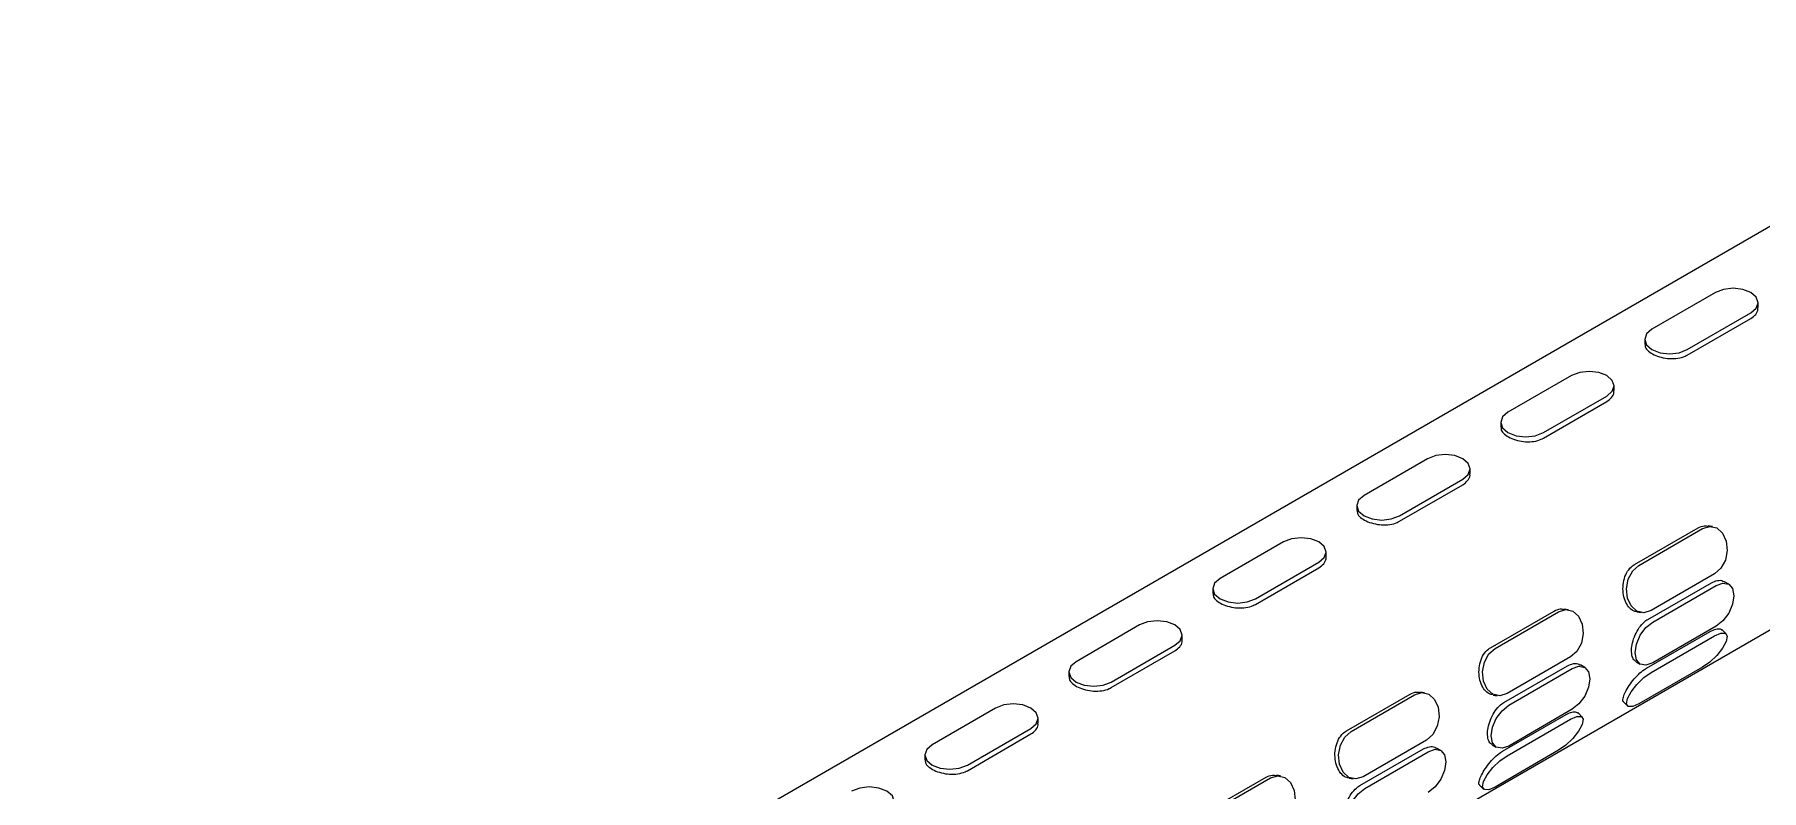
# Model space of a CAD drawing. Extents: x 0 to 3255, y 0 to 2385.
# Drawn here: x 2262.9 to 2435.8, y 1670.8 to 1746.5 of the extents above; entities that cross this region are included whole.
import ezdxf

# ---------------------------------------------------------------- set-up
doc = ezdxf.new("R2010")
doc.units = 0
doc.header["$LTSCALE"] = 10
doc.header["$MEASUREMENT"] = 0
doc.layers.get('0').update_dxf_attribs({"linetype": 'CONTINUOUS'})

msp = doc.modelspace()

# ---------------------------------------------------------------- linework, layer by layer
at = {"color": 7, "linetype": 'Continuous', "lineweight": 25}
for p, q in [((2469.99, 1746.51), (2127.12, 1548.58)), ((2431.23, 1720.67), (2424.86, 1716.99)), ((2435.49, 1719.17), (2435.49, 1719.65)), ((2428.4, 1714.95), (2434.76, 1718.63)), ((2428.4, 1714.4), (2434.76, 1718.07)), ((2144.62, 1518.28), (2487.48, 1716.21)), ((2424.13, 1715.97), (2424.13, 1715.49)), ((2416.81, 1712.34), (2410.44, 1708.67)), ((2421.07, 1710.84), (2421.07, 1711.32)), ((2413.98, 1706.63), (2420.34, 1710.3)), ((2413.98, 1706.07), (2420.34, 1709.75)), ((2409.71, 1707.65), (2409.71, 1707.17)), ((2402.38, 1704.02), (2396.02, 1700.34)), ((2399.56, 1698.3), (2405.92, 1701.98)), ((2406.65, 1702.52), (2406.65, 1703)), ((2399.56, 1697.75), (2405.92, 1701.42)), ((2395.29, 1699.32), (2395.29, 1698.84)), ((2423.11, 1693.42), (2429.47, 1697.09)), ((2423.56, 1693.34), (2429.93, 1697.02)), ((2430.92, 1697.22), (2430.5, 1697.29)), ((2387.96, 1695.69), (2381.6, 1692.02)), ((2385.14, 1689.98), (2391.5, 1693.65)), ((2392.23, 1694.19), (2392.23, 1694.67)), ((2385.14, 1689.42), (2391.5, 1693.1)), ((2424.46, 1687.93), (2430.82, 1691.6)), ((2431.13, 1692.48), (2424.77, 1688.81)), ((2432.55, 1691.45), (2432.13, 1691.69)), ((2380.87, 1691), (2380.87, 1690.52)), ((2424.94, 1687.65), (2431.3, 1691.32)), ((2408.69, 1685.09), (2415.05, 1688.76)), ((2409.14, 1685.02), (2415.5, 1688.69)), ((2416.5, 1688.89), (2416.08, 1688.96)), ((2423.36, 1688.67), (2423.78, 1688.61)), ((2373.54, 1687.37), (2367.18, 1683.69)), ((2424.32, 1683.05), (2430.68, 1686.72)), ((2431.3, 1687.24), (2424.94, 1683.57)), ((2432.3, 1686.47), (2431.92, 1686.85)), ((2370.71, 1681.65), (2377.08, 1685.33)), ((2370.71, 1681.1), (2377.08, 1684.77)), ((2377.81, 1685.86), (2377.81, 1686.35)), ((2424.77, 1682.6), (2431.13, 1686.27)), ((2410.03, 1679.6), (2416.4, 1683.28)), ((2416.71, 1684.16), (2410.35, 1680.49)), ((2410.51, 1679.32), (2416.88, 1683)), ((2418.13, 1683.12), (2417.71, 1683.36)), ((2423.27, 1683.69), (2423.69, 1683.44)), ((2429.93, 1683.13), (2423.56, 1679.46)), ((2366.45, 1682.67), (2366.45, 1682.19)), ((2394.27, 1676.77), (2400.63, 1680.44)), ((2394.72, 1676.69), (2401.08, 1680.37)), ((2402.08, 1680.57), (2401.66, 1680.64)), ((2408.94, 1680.35), (2409.36, 1680.28)), ((2422.03, 1679.63), (2422.4, 1679.26)), ((2359.12, 1679.04), (2352.76, 1675.37)), ((2363.39, 1677.54), (2363.39, 1678.02)), ((2409.9, 1674.72), (2416.26, 1678.39)), ((2410.35, 1674.27), (2416.71, 1677.94)), ((2416.88, 1678.92), (2410.51, 1675.24)), ((2417.87, 1678.14), (2417.5, 1678.52)), ((2356.29, 1673.33), (2362.66, 1677)), ((2356.29, 1672.77), (2362.66, 1676.45)), ((2352.03, 1674.35), (2352.03, 1673.87)), ((2395.61, 1671.28), (2401.97, 1674.95)), ((2402.29, 1675.83), (2395.93, 1672.16)), ((2396.09, 1671), (2402.46, 1674.67)), ((2403.7, 1674.8), (2403.29, 1675.04)), ((2408.85, 1675.36), (2409.26, 1675.12)), ((2415.5, 1674.81), (2409.14, 1671.13)), ((2379.85, 1668.44), (2386.21, 1672.11)), ((2380.3, 1668.37), (2386.66, 1672.04)), ((2387.65, 1672.24), (2387.24, 1672.31)), ((2394.52, 1672.02), (2394.94, 1671.96)), ((2407.6, 1671.31), (2407.98, 1670.93))]:
    msp.add_line(p, q, dxfattribs=at)
at = {"color": 7, "linetype": 'Continuous', "lineweight": 25, "flags": 128}
for points in [[(2434.76, 1718.63), (2435.3, 1719.1), (2435.49, 1719.65), (2435.3, 1720.2), (2434.76, 1720.67), (2433.95, 1720.98), (2432.99, 1721.09), (2432.04, 1720.98), (2431.23, 1720.67)], [(2424.86, 1716.99), (2424.32, 1716.53), (2424.13, 1715.97), (2424.32, 1715.42), (2424.86, 1714.95), (2425.68, 1714.64), (2426.63, 1714.53), (2427.59, 1714.64), (2428.4, 1714.95)], [(2420.34, 1710.3), (2420.88, 1710.77), (2421.07, 1711.32), (2420.88, 1711.87), (2420.34, 1712.34), (2419.53, 1712.66), (2418.57, 1712.77), (2417.62, 1712.66), (2416.81, 1712.34)], [(2410.44, 1708.67), (2409.9, 1708.2), (2409.71, 1707.65), (2409.9, 1707.1), (2410.44, 1706.63), (2411.25, 1706.32), (2412.21, 1706.21), (2413.17, 1706.32), (2413.98, 1706.63)], [(2405.92, 1701.98), (2406.46, 1702.44), (2406.65, 1703), (2406.46, 1703.55), (2405.92, 1704.02), (2405.11, 1704.33), (2404.15, 1704.44), (2403.2, 1704.33), (2402.38, 1704.02)], [(2396.02, 1700.34), (2395.48, 1699.88), (2395.29, 1699.32), (2395.48, 1698.77), (2396.02, 1698.3), (2396.83, 1697.99), (2397.79, 1697.88), (2398.75, 1697.99), (2399.56, 1698.3)], [(2429.93, 1697.02), (2430.65, 1697.24), (2431.35, 1697.08), (2431.93, 1696.56), (2432.3, 1695.77), (2432.39, 1694.83), (2432.21, 1693.87), (2431.77, 1693.05), (2431.13, 1692.48)], [(2391.5, 1693.65), (2392.04, 1694.12), (2392.23, 1694.67), (2392.04, 1695.22), (2391.5, 1695.69), (2390.69, 1696), (2389.73, 1696.11), (2388.77, 1696), (2387.96, 1695.69)], [(2424.77, 1688.81), (2424.05, 1688.59), (2423.35, 1688.75), (2422.77, 1689.27), (2422.4, 1690.06), (2422.3, 1691), (2422.49, 1691.96), (2422.93, 1692.78), (2423.56, 1693.34)], [(2381.6, 1692.02), (2381.06, 1691.55), (2380.87, 1691), (2381.06, 1690.45), (2381.6, 1689.98), (2382.41, 1689.67), (2383.37, 1689.56), (2384.32, 1689.67), (2385.14, 1689.98)], [(2431.3, 1691.32), (2431.97, 1691.56), (2432.55, 1691.45), (2432.93, 1691.01), (2433.07, 1690.3), (2432.93, 1689.44), (2432.55, 1688.56), (2431.97, 1687.79), (2431.3, 1687.24)], [(2415.5, 1688.69), (2416.23, 1688.91), (2416.93, 1688.75), (2417.51, 1688.24), (2417.88, 1687.45), (2417.97, 1686.5), (2417.79, 1685.54), (2417.34, 1684.72), (2416.71, 1684.16)], [(2377.08, 1685.33), (2377.62, 1685.79), (2377.81, 1686.35), (2377.62, 1686.9), (2377.08, 1687.37), (2376.27, 1687.68), (2375.31, 1687.79), (2374.35, 1687.68), (2373.54, 1687.37)], [(2424.94, 1683.57), (2424.26, 1683.33), (2423.69, 1683.44), (2423.3, 1683.89), (2423.17, 1684.59), (2423.3, 1685.45), (2423.69, 1686.33), (2424.26, 1687.1), (2424.94, 1687.65)], [(2431.13, 1686.27), (2431.77, 1686.54), (2432.21, 1686.53), (2432.39, 1686.24), (2432.3, 1685.72), (2431.93, 1685.04), (2431.35, 1684.31), (2430.65, 1683.64), (2429.93, 1683.13)], [(2410.35, 1680.49), (2409.63, 1680.27), (2408.92, 1680.43), (2408.35, 1680.94), (2407.98, 1681.73), (2407.88, 1682.68), (2408.07, 1683.63), (2408.51, 1684.46), (2409.14, 1685.02)], [(2367.18, 1683.69), (2366.64, 1683.23), (2366.45, 1682.67), (2366.64, 1682.12), (2367.18, 1681.65), (2367.99, 1681.34), (2368.95, 1681.23), (2369.9, 1681.34), (2370.71, 1681.65)], [(2416.88, 1683), (2417.55, 1683.23), (2418.13, 1683.12), (2418.51, 1682.68), (2418.64, 1681.98), (2418.51, 1681.12), (2418.13, 1680.24), (2417.55, 1679.46), (2416.88, 1678.92)], [(2423.56, 1679.46), (2422.93, 1679.19), (2422.49, 1679.2), (2422.3, 1679.48), (2422.4, 1680.01), (2422.77, 1680.68), (2423.35, 1681.41), (2424.05, 1682.09), (2424.77, 1682.6)], [(2362.66, 1677), (2363.2, 1677.47), (2363.39, 1678.02), (2363.2, 1678.57), (2362.66, 1679.04), (2361.84, 1679.35), (2360.89, 1679.46), (2359.93, 1679.35), (2359.12, 1679.04)], [(2401.08, 1680.37), (2401.81, 1680.59), (2402.51, 1680.42), (2403.09, 1679.91), (2403.46, 1679.12), (2403.55, 1678.18), (2403.36, 1677.22), (2402.92, 1676.4), (2402.29, 1675.83)], [(2410.51, 1675.24), (2409.84, 1675.01), (2409.26, 1675.12), (2408.88, 1675.56), (2408.75, 1676.26), (2408.88, 1677.12), (2409.26, 1678.01), (2409.84, 1678.78), (2410.51, 1679.32)], [(2416.71, 1677.94), (2417.34, 1678.21), (2417.79, 1678.21), (2417.97, 1677.92), (2417.88, 1677.39), (2417.51, 1676.72), (2416.93, 1675.99), (2416.23, 1675.32), (2415.5, 1674.81)], [(2395.93, 1672.16), (2395.21, 1671.94), (2394.5, 1672.1), (2393.92, 1672.62), (2393.56, 1673.41), (2393.46, 1674.35), (2393.65, 1675.31), (2394.09, 1676.13), (2394.72, 1676.69)], [(2352.76, 1675.37), (2352.22, 1674.9), (2352.03, 1674.35), (2352.22, 1673.8), (2352.76, 1673.33), (2353.57, 1673.02), (2354.53, 1672.91), (2355.48, 1673.02), (2356.29, 1673.33)], [(2402.46, 1674.67), (2403.13, 1674.91), (2403.7, 1674.8), (2404.09, 1674.36), (2404.22, 1673.65), (2404.09, 1672.79), (2403.7, 1671.91), (2403.13, 1671.14), (2402.46, 1670.59)], [(2409.14, 1671.13), (2408.51, 1670.86), (2408.07, 1670.87), (2407.88, 1671.16), (2407.98, 1671.68), (2408.35, 1672.36), (2408.92, 1673.09), (2409.63, 1673.76), (2410.35, 1674.27)], [(2348.23, 1668.68), (2348.78, 1669.14), (2348.97, 1669.7), (2348.78, 1670.25), (2348.23, 1670.72), (2347.42, 1671.03), (2346.47, 1671.14), (2345.51, 1671.03), (2344.7, 1670.72)], [(2386.66, 1672.04), (2387.38, 1672.26), (2388.09, 1672.1), (2388.67, 1671.59), (2389.03, 1670.8), (2389.13, 1669.85), (2388.94, 1668.89), (2388.5, 1668.07), (2387.87, 1667.51)], [(2396.09, 1666.92), (2395.42, 1666.68), (2394.84, 1666.79), (2394.46, 1667.24), (2394.33, 1667.94), (2394.46, 1668.8), (2394.84, 1669.68), (2395.42, 1670.45), (2396.09, 1671)]]:
    msp.add_lwpolyline(points, dxfattribs=at)
at = {"color": 7, "linetype": 'Continuous', "lineweight": 25}
for points, knots in [([(2434.76, 1718.07), (2434.94, 1718.2), (2435.29, 1718.46), (2435.5, 1718.87), (2435.47, 1719.1), (2435.46, 1719.16)], [0, 0, 0, 0, 0.426672, 0.853238, 1, 1, 1, 1]), ([(2424.16, 1715.49), (2424.16, 1715.4), (2424.16, 1715.16), (2424.48, 1714.78), (2425.04, 1714.42), (2425.78, 1714.16), (2426.62, 1714.02), (2427.46, 1714.06), (2428.05, 1714.22), (2428.33, 1714.36), (2428.4, 1714.4)], [0, 0, 0, 0, 0.09413, 0.237764, 0.380411, 0.522028, 0.664146, 0.807528, 0.95099, 1, 1, 1, 1]), ([(2420.34, 1709.75), (2420.52, 1709.88), (2420.86, 1710.13), (2421.08, 1710.54), (2421.05, 1710.78), (2421.04, 1710.84)], [0, 0, 0, 0, 0.426672, 0.853238, 1, 1, 1, 1]), ([(2409.74, 1707.17), (2409.74, 1707.07), (2409.74, 1706.83), (2410.06, 1706.46), (2410.62, 1706.1), (2411.36, 1705.83), (2412.2, 1705.7), (2413.04, 1705.73), (2413.63, 1705.89), (2413.91, 1706.04), (2413.98, 1706.07)], [0, 0, 0, 0, 0.09413, 0.237764, 0.380411, 0.522028, 0.664146, 0.807528, 0.95099, 1, 1, 1, 1]), ([(2405.92, 1701.42), (2406.09, 1701.55), (2406.44, 1701.81), (2406.66, 1702.22), (2406.63, 1702.45), (2406.62, 1702.51)], [0, 0, 0, 0, 0.426672, 0.853238, 1, 1, 1, 1]), ([(2395.32, 1698.84), (2395.32, 1698.75), (2395.32, 1698.51), (2395.64, 1698.13), (2396.2, 1697.77), (2396.94, 1697.51), (2397.78, 1697.37), (2398.62, 1697.4), (2399.21, 1697.56), (2399.49, 1697.71), (2399.56, 1697.75)], [0, 0, 0, 0, 0.09413, 0.237764, 0.380411, 0.522028, 0.664146, 0.807528, 0.95099, 1, 1, 1, 1]), ([(2429.47, 1697.09), (2429.68, 1697.19), (2430.02, 1697.34), (2430.36, 1697.28), (2430.5, 1697.25)], [0, 0, 0, 0, 0.622068, 1, 1, 1, 1]), ([(2391.5, 1693.1), (2391.67, 1693.23), (2392.02, 1693.48), (2392.24, 1693.89), (2392.21, 1694.13), (2392.2, 1694.19)], [0, 0, 0, 0, 0.426672, 0.853238, 1, 1, 1, 1]), ([(2423.37, 1688.71), (2423.29, 1688.71), (2423.02, 1688.72), (2422.61, 1689.03), (2422.22, 1689.6), (2421.98, 1690.35), (2421.93, 1691.19), (2422.06, 1692.03), (2422.39, 1692.77), (2422.78, 1693.21), (2423.05, 1693.37), (2423.11, 1693.42)], [0, 0, 0, 0, 0.050469, 0.179944, 0.309971, 0.439105, 0.567306, 0.695962, 0.825761, 0.955633, 1, 1, 1, 1]), ([(2430.82, 1691.6), (2431.02, 1691.69), (2431.41, 1691.86), (2431.88, 1691.85), (2432.07, 1691.7), (2432.11, 1691.66)], [0, 0, 0, 0, 0.426716, 0.853327, 1, 1, 1, 1]), ([(2380.9, 1690.52), (2380.9, 1690.42), (2380.9, 1690.18), (2381.22, 1689.81), (2381.77, 1689.45), (2382.52, 1689.18), (2383.36, 1689.05), (2384.2, 1689.08), (2384.79, 1689.24), (2385.07, 1689.39), (2385.14, 1689.42)], [0, 0, 0, 0, 0.0941302, 0.2377636, 0.3804105, 0.5220279, 0.6641459, 0.8075279, 0.9509902, 1, 1, 1, 1]), ([(2415.05, 1688.76), (2415.26, 1688.86), (2415.59, 1689.02), (2415.94, 1688.95), (2416.07, 1688.93)], [0, 0, 0, 0, 0.622068, 1, 1, 1, 1]), ([(2423.29, 1683.71), (2423.2, 1683.76), (2422.99, 1683.88), (2422.83, 1684.34), (2422.79, 1685.01), (2422.94, 1685.78), (2423.24, 1686.57), (2423.69, 1687.29), (2424.12, 1687.72), (2424.39, 1687.89), (2424.46, 1687.93)], [0, 0, 0, 0, 0.094162, 0.23779, 0.380432, 0.522044, 0.664158, 0.807535, 0.950992, 1, 1, 1, 1]), ([(2430.68, 1686.72), (2430.88, 1686.81), (2431.26, 1687), (2431.7, 1687.01), (2431.84, 1686.88), (2431.9, 1686.82)], [0, 0, 0, 0, 0.3687094, 0.7373272, 1, 1, 1, 1]), ([(2377.08, 1684.77), (2377.25, 1684.9), (2377.6, 1685.16), (2377.82, 1685.57), (2377.79, 1685.8), (2377.78, 1685.86)], [0, 0, 0, 0, 0.426672, 0.853238, 1, 1, 1, 1]), ([(2408.95, 1680.38), (2408.87, 1680.39), (2408.59, 1680.4), (2408.19, 1680.71), (2407.8, 1681.27), (2407.56, 1682.03), (2407.51, 1682.86), (2407.64, 1683.7), (2407.97, 1684.44), (2408.36, 1684.88), (2408.62, 1685.05), (2408.69, 1685.09)], [0, 0, 0, 0, 0.050469, 0.179944, 0.309971, 0.439105, 0.567306, 0.695962, 0.825761, 0.955633, 1, 1, 1, 1]), ([(2416.4, 1683.28), (2416.59, 1683.36), (2416.99, 1683.54), (2417.46, 1683.52), (2417.64, 1683.37), (2417.69, 1683.34)], [0, 0, 0, 0, 0.426716, 0.853327, 1, 1, 1, 1]), ([(2422.05, 1679.66), (2422.02, 1679.67), (2421.93, 1679.71), (2421.95, 1680), (2422.11, 1680.5), (2422.46, 1681.13), (2422.93, 1681.8), (2423.5, 1682.44), (2423.98, 1682.84), (2424.25, 1683), (2424.32, 1683.05)], [0, 0, 0, 0, 0.044066, 0.195638, 0.346168, 0.495612, 0.645585, 0.796891, 0.948282, 1, 1, 1, 1]), ([(2366.48, 1682.19), (2366.48, 1682.1), (2366.48, 1681.85), (2366.79, 1681.48), (2367.35, 1681.12), (2368.1, 1680.86), (2368.93, 1680.72), (2369.78, 1680.75), (2370.37, 1680.91), (2370.64, 1681.06), (2370.71, 1681.1)], [0, 0, 0, 0, 0.0941302, 0.2377636, 0.3804105, 0.5220279, 0.6641459, 0.8075279, 0.9509902, 1, 1, 1, 1]), ([(2400.63, 1680.44), (2400.84, 1680.54), (2401.17, 1680.69), (2401.52, 1680.63), (2401.65, 1680.6)], [0, 0, 0, 0, 0.622068, 1, 1, 1, 1]), ([(2408.86, 1675.39), (2408.78, 1675.43), (2408.57, 1675.55), (2408.41, 1676.02), (2408.37, 1676.68), (2408.52, 1677.46), (2408.82, 1678.25), (2409.27, 1678.96), (2409.7, 1679.39), (2409.97, 1679.56), (2410.03, 1679.6)], [0, 0, 0, 0, 0.094162, 0.23779, 0.380432, 0.522044, 0.664158, 0.807535, 0.950992, 1, 1, 1, 1]), ([(2416.26, 1678.39), (2416.45, 1678.49), (2416.84, 1678.67), (2417.27, 1678.69), (2417.42, 1678.56), (2417.48, 1678.5)], [0, 0, 0, 0, 0.3687094, 0.7373272, 1, 1, 1, 1]), ([(2362.66, 1676.45), (2362.83, 1676.57), (2363.18, 1676.83), (2363.4, 1677.24), (2363.36, 1677.48), (2363.36, 1677.54)], [0, 0, 0, 0, 0.426672, 0.853238, 1, 1, 1, 1]), ([(2394.52, 1672.06), (2394.45, 1672.06), (2394.17, 1672.07), (2393.77, 1672.38), (2393.37, 1672.95), (2393.14, 1673.7), (2393.08, 1674.54), (2393.22, 1675.38), (2393.55, 1676.11), (2393.94, 1676.56), (2394.2, 1676.72), (2394.27, 1676.77)], [0, 0, 0, 0, 0.050469, 0.179944, 0.309971, 0.439105, 0.567306, 0.695962, 0.825761, 0.955633, 1, 1, 1, 1]), ([(2401.97, 1674.95), (2402.17, 1675.04), (2402.57, 1675.21), (2403.03, 1675.19), (2403.22, 1675.05), (2403.27, 1675.01)], [0, 0, 0, 0, 0.426716, 0.853327, 1, 1, 1, 1]), ([(2407.62, 1671.33), (2407.6, 1671.34), (2407.5, 1671.38), (2407.53, 1671.67), (2407.69, 1672.17), (2408.04, 1672.8), (2408.51, 1673.48), (2409.08, 1674.11), (2409.56, 1674.52), (2409.83, 1674.68), (2409.9, 1674.72)], [0, 0, 0, 0, 0.044066, 0.195638, 0.346168, 0.495612, 0.645585, 0.796891, 0.948282, 1, 1, 1, 1]), ([(2352.06, 1673.87), (2352.06, 1673.77), (2352.06, 1673.53), (2352.37, 1673.16), (2352.93, 1672.8), (2353.68, 1672.53), (2354.51, 1672.4), (2355.35, 1672.43), (2355.95, 1672.59), (2356.22, 1672.74), (2356.29, 1672.77)], [0, 0, 0, 0, 0.0941302, 0.2377636, 0.3804105, 0.5220279, 0.6641459, 0.8075279, 0.9509902, 1, 1, 1, 1]), ([(2386.21, 1672.11), (2386.42, 1672.21), (2386.75, 1672.37), (2387.1, 1672.3), (2387.23, 1672.28)], [0, 0, 0, 0, 0.622068, 1, 1, 1, 1]), ([(2394.44, 1667.06), (2394.36, 1667.11), (2394.15, 1667.23), (2393.99, 1667.69), (2393.95, 1668.36), (2394.09, 1669.13), (2394.4, 1669.92), (2394.84, 1670.64), (2395.28, 1671.07), (2395.54, 1671.23), (2395.61, 1671.28)], [0, 0, 0, 0, 0.094162, 0.23779, 0.380432, 0.522044, 0.664158, 0.807535, 0.950992, 1, 1, 1, 1])]:
    msp.add_open_spline(points, degree=3, knots=knots, dxfattribs=at)

doc.saveas('drawing.dxf')
